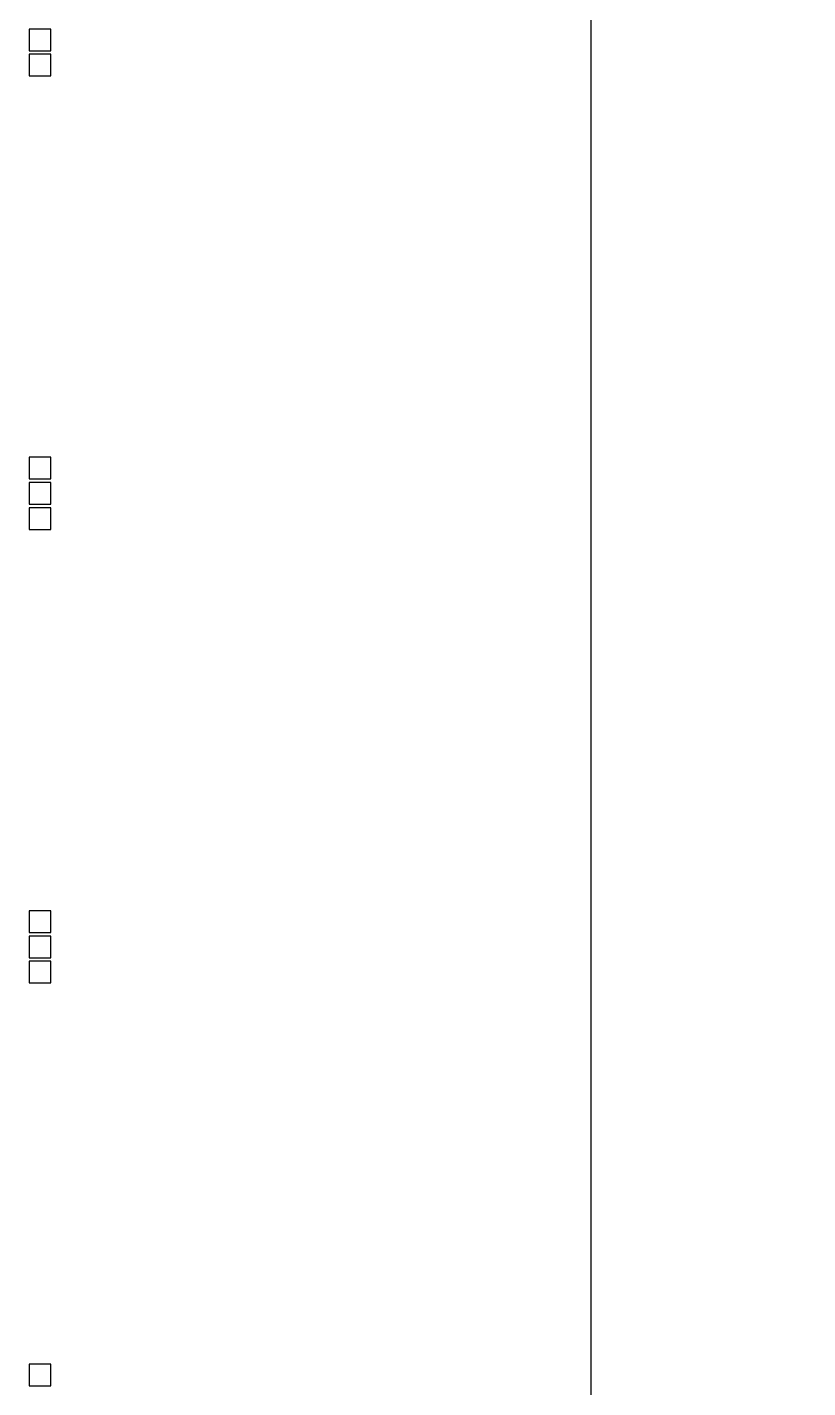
# Model space of a CAD drawing. Extents: x -49 to 54, y -38 to 38.
# Drawn here: x 43.59 to 54.4, y -20.25 to -1.4 of the extents above; entities that cross this region are included whole.
import ezdxf

# ---------------------------------------------------------------- set-up
doc = ezdxf.new("R2010")
doc.units = 0
doc.layers.add('BACK_LAYER', color=5, linetype='CONTINUOUS')
doc.layers.add('OUTLINE', color=7, linetype='CONTINUOUS')

msp = doc.modelspace()

# ---------------------------------------------------------------- linework, layer by layer
at = {"layer": 'BACK_LAYER'}
for points in [[(43.614, -1.721), (43.914, -1.721), (43.914, -1.421), (43.614, -1.421)], [(43.614, -2.071), (43.914, -2.071), (43.914, -1.771), (43.614, -1.771)], [(43.614, -7.655), (43.914, -7.655), (43.914, -7.355), (43.614, -7.355)], [(43.614, -8.005), (43.914, -8.005), (43.914, -7.705), (43.614, -7.705)], [(43.614, -8.355), (43.914, -8.355), (43.914, -8.055), (43.614, -8.055)], [(43.614, -13.938), (43.914, -13.938), (43.914, -13.638), (43.614, -13.638)], [(43.614, -14.288), (43.914, -14.288), (43.914, -13.988), (43.614, -13.988)], [(43.614, -14.638), (43.914, -14.638), (43.914, -14.338), (43.614, -14.338)], [(43.614, -20.222), (43.914, -20.222), (43.914, -19.922), (43.614, -19.922)]]:
    msp.add_lwpolyline(points, close=True, dxfattribs=at)
at = {"layer": 'OUTLINE'}
msp.add_lwpolyline([(-49.4, -36.45, -0.414214), (-47.85, -38), (52.85, -38, -0.414214), (54.4, -36.45), (54.4, -28), (51.4, -28), (51.4, 28), (54.4, 28), (54.4, 36.45, -0.414214), (52.85, 38), (-47.85, 38, -0.414214), (-49.4, 36.45)], format="xyb", close=True, dxfattribs=at)

doc.saveas('drawing.dxf')
